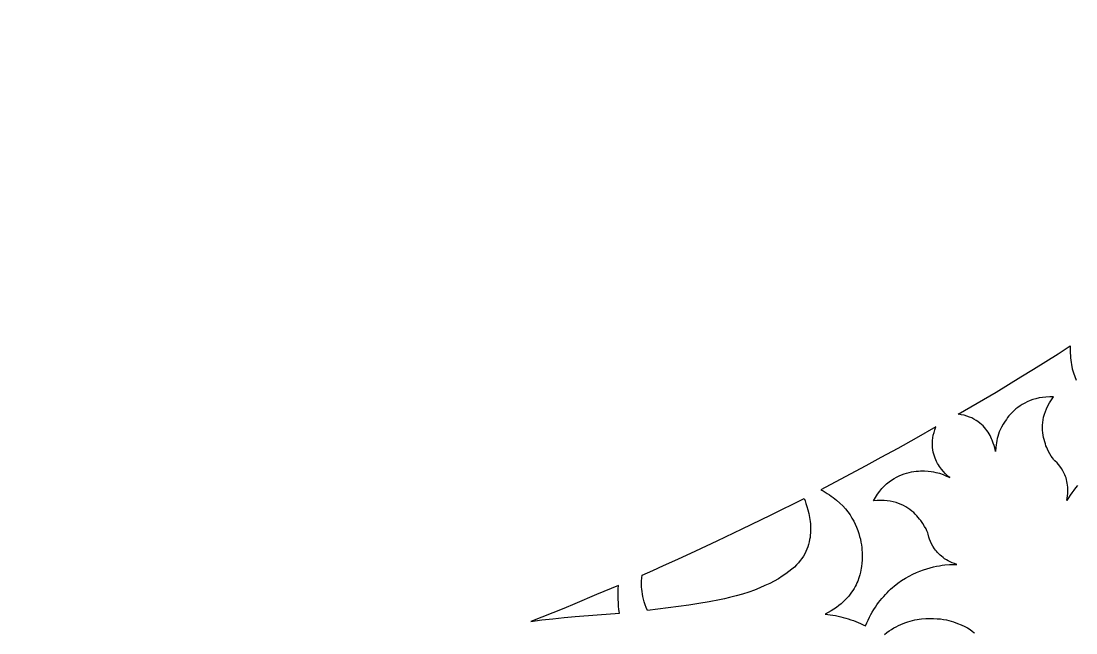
# Model space of a CAD drawing. Extents: x -570 to 570, y -570 to 570.
# Drawn here: x 76.7 to 205.7, y -355.1 to -280.2 of the extents above; entities that cross this region are included whole.
import ezdxf

# ---------------------------------------------------------------- set-up
doc = ezdxf.new("R2010")
doc.units = 0
doc.layers.add('LAYER_1', color=18, linetype='CONTINUOUS')
doc.layers.add('LAYER_2', color=174, linetype='CONTINUOUS')

msp = doc.modelspace()

# ---------------------------------------------------------------- linework, layer by layer
at = {"layer": 'LAYER_1'}
for points in [[(205.93, -337.04), (205.7, -337.32), (205.48, -337.61), (205.26, -337.91), (205.04, -338.22), (204.83, -338.54), (204.62, -338.88), (204.68, -338.58), (204.72, -338.29), (204.75, -338.01), (204.76, -337.74), (204.76, -337.48), (204.75, -337.23), (204.73, -336.99), (204.69, -336.75), (204.65, -336.53), (204.6, -336.31), (204.54, -336.11), (204.47, -335.91), (204.4, -335.72), (204.32, -335.55), (204.15, -335.22), (203.97, -334.93), (203.79, -334.67), (203.62, -334.45), (203.45, -334.26), (203.19, -334), (203.06, -333.88), (203, -333.81), (202.89, -333.66), (202.74, -333.43), (202.56, -333.14), (202.37, -332.79), (202.18, -332.38), (202.09, -332.16), (202.01, -331.92), (201.93, -331.67), (201.85, -331.41), (201.79, -331.14), (201.74, -330.86), (201.7, -330.57), (201.67, -330.27), (201.66, -329.96), (201.67, -329.65), (201.69, -329.32), (201.74, -329), (201.8, -328.66), (201.89, -328.32), (202.01, -327.98), (202.15, -327.63), (202.32, -327.28), (202.52, -326.92), (202.75, -326.56), (203.01, -326.2), (202.54, -326.2), (202.09, -326.21), (201.66, -326.26), (201.25, -326.32), (200.86, -326.41), (200.49, -326.52), (200.14, -326.64), (199.8, -326.78), (199.49, -326.94), (199.19, -327.11), (198.91, -327.29), (198.65, -327.48), (198.4, -327.67), (198.17, -327.88), (197.95, -328.09), (197.75, -328.3), (197.56, -328.51), (197.39, -328.73), (197.24, -328.94), (197.09, -329.15), (196.84, -329.54), (196.65, -329.91), (196.49, -330.23), (196.38, -330.48), (196.28, -330.76), (196.2, -331.02), (196.13, -331.28), (196.07, -331.54), (196.02, -331.81), (195.98, -332.07), (195.94, -332.34), (195.9, -332.88), (195.86, -332.64), (195.81, -332.42), (195.74, -332.15), (195.64, -331.83), (195.51, -331.48), (195.43, -331.3), (195.34, -331.11), (195.24, -330.91), (195.13, -330.72), (195.01, -330.52), (194.87, -330.32), (194.73, -330.13), (194.56, -329.94), (194.39, -329.75), (194.2, -329.56), (193.99, -329.39), (193.77, -329.22), (193.53, -329.06), (193.28, -328.91), (193.01, -328.77), (192.72, -328.65), (192.41, -328.54), (192.08, -328.44), (191.73, -328.37), (191.36, -328.3), (192.91, -327.41), (194.45, -326.51), (195.98, -325.6), (197.51, -324.68), (199.03, -323.75), (200.55, -322.81), (203.57, -320.91), (204.32, -320.43), (205.06, -319.94), (205.05, -320.25), (205.05, -320.55), (205.06, -320.85), (205.07, -321.14), (205.1, -321.43), (205.13, -321.71), (205.16, -321.98), (205.21, -322.24), (205.31, -322.76), (205.44, -323.25), (205.6, -323.71), (205.77, -324.16)], [(182.32, -355.25), (182.61, -355.03), (182.9, -354.82), (183.18, -354.63), (183.47, -354.46), (183.76, -354.3), (184.05, -354.15), (184.34, -354.02), (184.63, -353.9), (184.92, -353.8), (185.2, -353.7), (185.49, -353.62), (185.77, -353.54), (186.05, -353.48), (186.32, -353.43), (186.59, -353.38), (186.86, -353.35), (187.38, -353.3), (187.87, -353.28), (188.34, -353.29), (188.78, -353.32), (189.19, -353.36), (189.56, -353.42), (189.9, -353.48), (190.19, -353.55), (190.76, -353.72), (191.27, -353.9), (191.73, -354.08), (192.14, -354.27), (192.5, -354.46), (192.81, -354.65), (193.06, -354.83), (193.25, -355), (193.33, -355.09)]]:
    msp.add_lwpolyline(points, dxfattribs=at)
for points in [[(191.18, -346.68), (190.89, -346.58), (190.62, -346.48), (190.37, -346.36), (190.12, -346.24), (189.9, -346.11), (189.68, -345.98), (189.49, -345.83), (189.3, -345.69), (189.13, -345.54), (188.97, -345.39), (188.82, -345.23), (188.68, -345.08), (188.56, -344.92), (188.44, -344.76), (188.24, -344.45), (188.08, -344.15), (187.95, -343.86), (187.85, -343.6), (187.77, -343.36), (187.68, -343), (187.64, -342.83), (187.6, -342.74), (187.53, -342.57), (187.41, -342.32), (187.24, -342.03), (187.03, -341.69), (186.77, -341.32), (186.63, -341.13), (186.46, -340.93), (186.29, -340.74), (186.1, -340.54), (185.9, -340.35), (185.68, -340.17), (185.45, -339.98), (185.2, -339.81), (184.94, -339.65), (184.66, -339.49), (184.37, -339.35), (184.06, -339.22), (183.74, -339.11), (183.4, -339.02), (183.04, -338.94), (182.66, -338.89), (182.27, -338.86), (181.86, -338.85), (181.43, -338.87), (180.99, -338.91), (181.23, -338.49), (181.48, -338.1), (181.75, -337.74), (182.02, -337.41), (182.3, -337.11), (182.59, -336.84), (182.89, -336.59), (183.19, -336.37), (183.5, -336.17), (183.81, -336), (184.12, -335.85), (184.43, -335.72), (184.74, -335.61), (185.04, -335.51), (185.34, -335.44), (185.64, -335.37), (185.93, -335.32), (186.21, -335.29), (186.49, -335.27), (186.75, -335.25), (187.24, -335.25), (187.67, -335.27), (188.04, -335.31), (188.33, -335.35), (188.63, -335.42), (188.85, -335.47), (189.07, -335.54), (189.49, -335.69), (189.91, -335.87), (190.31, -336.06), (190.13, -335.91), (189.96, -335.76), (189.76, -335.56), (189.53, -335.32), (189.29, -335.03), (189.17, -334.87), (189.05, -334.7), (188.94, -334.51), (188.82, -334.32), (188.71, -334.11), (188.61, -333.9), (188.51, -333.67), (188.43, -333.44), (188.35, -333.19), (188.29, -332.94), (188.24, -332.67), (188.21, -332.4), (188.19, -332.11), (188.19, -331.82), (188.21, -331.52), (188.24, -331.2), (188.3, -330.88), (188.39, -330.55), (188.49, -330.21), (188.63, -329.86), (186.19, -331.24), (183.95, -332.49), (181.89, -333.62), (180.03, -334.63), (176.89, -336.31), (174.54, -337.55), (174.81, -337.7), (175.08, -337.85), (175.33, -338), (175.58, -338.16), (175.82, -338.32), (176.04, -338.48), (176.26, -338.65), (176.47, -338.82), (176.86, -339.17), (177.22, -339.52), (177.55, -339.89), (177.85, -340.26), (178.11, -340.63), (178.35, -341.01), (178.57, -341.39), (178.76, -341.77), (178.92, -342.14), (179.06, -342.52), (179.19, -342.89), (179.29, -343.25), (179.38, -343.6), (179.45, -343.95), (179.5, -344.28), (179.54, -344.61), (179.57, -344.91), (179.59, -345.21), (179.61, -345.74), (179.59, -346.18), (179.57, -346.54), (179.52, -346.92), (179.49, -347.15), (179.45, -347.37), (179.4, -347.65), (179.31, -347.97), (179.2, -348.34), (179.05, -348.74), (178.95, -348.95), (178.85, -349.17), (178.73, -349.4), (178.6, -349.62), (178.46, -349.86), (178.3, -350.09), (178.13, -350.32), (177.95, -350.56), (177.74, -350.8), (177.52, -351.03), (177.28, -351.27), (177.03, -351.5), (176.75, -351.72), (176.45, -351.94), (176.14, -352.16), (175.8, -352.37), (175.44, -352.57), (175.06, -352.77), (175.38, -352.8), (175.7, -352.84), (176.02, -352.89), (176.33, -352.95), (176.65, -353.01), (176.97, -353.08), (177.28, -353.16), (177.59, -353.25), (177.9, -353.34), (178.21, -353.45), (178.52, -353.56), (178.82, -353.67), (179.12, -353.8), (179.41, -353.93), (179.7, -354.06), (179.99, -354.21), (180.15, -353.84), (180.32, -353.49), (180.49, -353.15), (180.66, -352.83), (180.84, -352.51), (181.03, -352.2), (181.22, -351.91), (181.41, -351.63), (181.61, -351.35), (181.81, -351.09), (182.02, -350.84), (182.23, -350.59), (182.44, -350.36), (182.65, -350.14), (182.87, -349.92), (183.08, -349.71), (183.31, -349.52), (183.53, -349.33), (183.98, -348.98), (184.43, -348.66), (184.88, -348.37), (185.33, -348.11), (185.78, -347.88), (186.23, -347.68), (186.67, -347.5), (187.1, -347.34), (187.52, -347.21), (187.93, -347.09), (188.32, -346.99), (188.7, -346.91), (189.06, -346.85), (189.4, -346.79), (189.71, -346.75), (190.27, -346.7), (190.71, -346.68), (191.02, -346.68)], [(172.5, -338.63), (172.61, -338.91), (172.72, -339.24), (172.84, -339.61), (172.96, -340.02), (173.07, -340.47), (173.16, -340.95), (173.23, -341.45), (173.26, -341.71), (173.28, -341.98), (173.29, -342.25), (173.29, -342.53), (173.28, -342.8), (173.25, -343.09), (173.22, -343.37), (173.17, -343.65), (173.11, -343.94), (173.04, -344.23), (172.95, -344.52), (172.84, -344.8), (172.71, -345.09), (172.57, -345.37), (172.41, -345.66), (172.23, -345.94), (172.03, -346.21), (171.81, -346.49), (171.58, -346.74), (171.31, -347), (170.99, -347.28), (170.64, -347.56), (170.25, -347.85), (169.82, -348.14), (169.35, -348.43), (168.84, -348.72), (168.29, -349), (167.7, -349.28), (167.08, -349.56), (166.41, -349.82), (165.71, -350.07), (164.97, -350.31), (164.2, -350.53), (163.38, -350.74), (162.76, -350.88), (162.14, -351.01), (160.89, -351.25), (159.63, -351.47), (158.37, -351.67), (157.11, -351.84), (155.85, -352.01), (153.32, -352.32), (153.16, -351.96), (153.03, -351.61), (152.92, -351.27), (152.83, -350.94), (152.76, -350.62), (152.7, -350.31), (152.66, -350.01), (152.63, -349.73), (152.61, -349.46), (152.6, -349.2), (152.61, -348.73), (152.64, -348.32), (152.68, -347.99), (153.97, -347.42), (155.28, -346.83), (157.04, -346.04), (159.23, -345.03), (161.85, -343.79), (164.91, -342.33), (168.4, -340.64)], [(139.07, -353.66), (140.41, -353.48), (141.76, -353.32), (143.12, -353.18), (144.47, -353.06), (147.18, -352.84), (149.9, -352.63), (149.84, -352.21), (149.8, -351.79), (149.77, -351.37), (149.75, -350.95), (149.74, -350.53), (149.74, -350.1), (149.75, -349.68), (149.77, -349.26), (147.1, -350.38), (144.43, -351.5), (143.1, -352.06), (141.76, -352.61), (140.42, -353.14)]]:
    msp.add_lwpolyline(points, close=True, dxfattribs=at)
at = {"layer": 'LAYER_2'}
msp.add_lwpolyline([(0, 570, 0.414214), (-570, 0, 0.414214), (0, -570, 0.414214), (570, 0, 0.414214)], format="xyb", close=True, dxfattribs=at)

doc.saveas('drawing.dxf')
